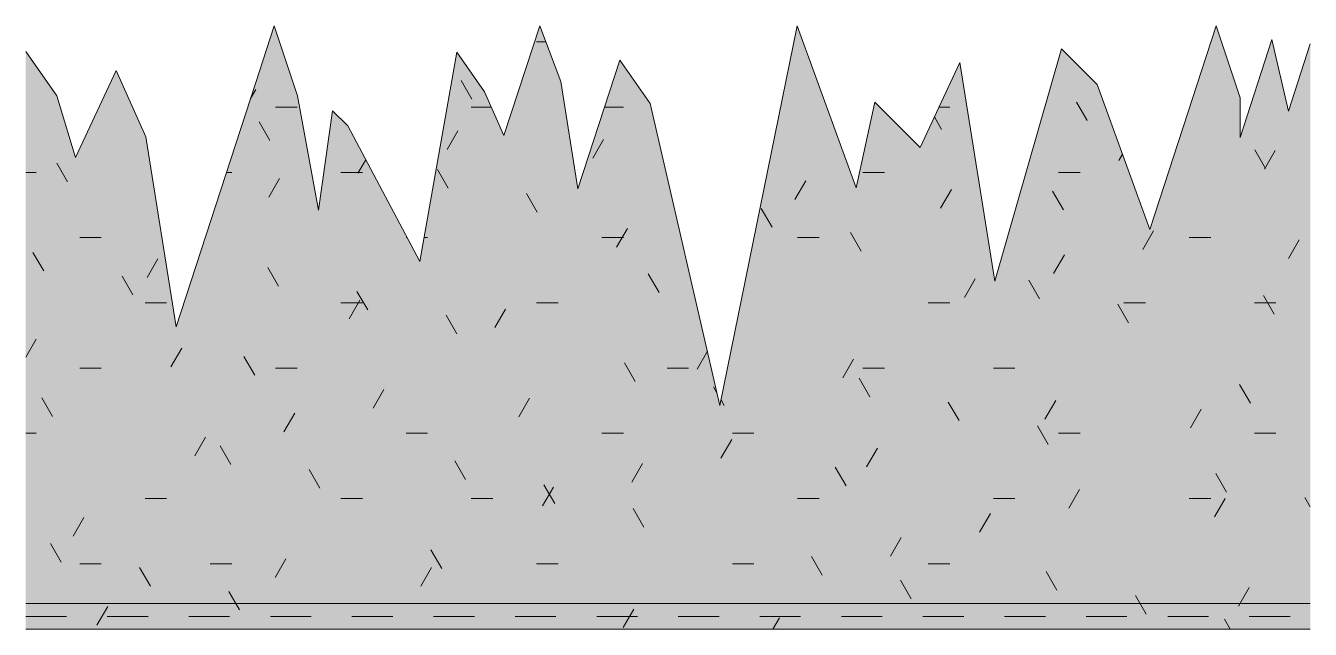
# Model space of a CAD drawing. Header units: metres. Extents: x 0 to 100, y 0 to 47.
import ezdxf

# ---------------------------------------------------------------- set-up
doc = ezdxf.new("R2010")
doc.units = ezdxf.units.M
doc.linetypes.add('Dash', pattern=[6.35, 3.175, -3.175])
doc.layers.add('A-DETL-GENF', color=92, linetype='Continuous', lineweight=18)
doc.layers.add('A-DETL-GENF-HDLN', color=1, linetype='Dash', lineweight=18)

# ---------------------------------------------------------------- blocks, each defined once
blk = doc.blocks.new('47 mossedum - 90 g mossedum s e-765696-00_0 Basismaterialen')
at = {"layer": 'A-DETL-GENF'}
blk.add_hatch(color=256, dxfattribs=at).paths.add_polyline_path([(100, 0), (100, 45.59), (98.3, 40.35), (97.01, 45.92), (94.53, 38.29), (94.53, 41.39), (92.67, 47), (87.51, 31.13), (83.4, 42.42), (80.62, 45.2), (75.44, 27.12), (72.71, 44.14), (69.62, 37.51), (66.09, 41.04), (64.65, 34.37), (60.05, 47), (54.04, 17.42), (48.61, 40.93), (46.24, 44.31), (42.99, 34.29), (41.65, 42.65), (40.01, 47), (37.23, 38.46), (35.72, 41.86), (33.56, 44.94), (30.69, 28.63), (25.07, 39.2), (23.89, 40.38), (22.8, 32.63), (21.17, 41.53), (19.34, 47), (11.72, 23.54), (9.35, 38.34), (7.05, 43.51), (3.89, 36.74), (2.43, 41.53), (0, 44.99), (0, 0)])
at = {"layer": 'A-DETL-GENF', "lineweight": 13}
h = blk.add_hatch(dxfattribs=at)
h.set_pattern_fill('FP_109', color=256, style=0, pattern_type=2)
h.set_pattern_definition([(0, (8584.317, 1219.207), (20.32, 5.08), [1.676, -13.564, 1.676, -13.564, -81.28]), (0, (8584.317, 1219.207), (20.32, 5.08), [-30.48, 1.676, -28.804, 1.676, -13.564, -35.56]), (0, (8584.317, 1219.207), (20.32, 5.08), [-76.2, 1.676, -8.484, 1.676, -23.724]), (120, (8591.937, 1221.747), (-14.559409, 15.0576362), [1.676, -13.564, 1.676, -13.564, -81.28]), (120, (8591.937, 1221.747), (-14.559409, 15.0576362), [-30.48, 1.676, -28.804, 1.676, -13.564, -35.56]), (120, (8591.937, 1221.747), (-14.559409, 15.0576362), [-76.2, 1.676, -8.484, 1.676, -23.724]), (240, (8594.477, 1231.907), (-5.760591, -20.1376362), [1.676, -13.564, 1.676, -13.564, -81.28]), (240, (8594.477, 1231.907), (-5.760591, -20.1376362), [-30.48, 1.676, -28.804, 1.676, -13.564, -35.56]), (240, (8594.477, 1231.907), (-5.760591, -20.1376362), [-76.2, 1.676, -8.484, 1.676, -23.724])])
h.paths.add_polyline_path([(100, 0), (100, 45.59), (98.3, 40.35), (97.01, 45.92), (94.53, 38.29), (94.53, 41.39), (92.67, 47), (87.51, 31.13), (83.4, 42.42), (80.62, 45.2), (75.44, 27.12), (72.71, 44.14), (69.62, 37.51), (66.09, 41.04), (64.65, 34.37), (60.05, 47), (54.04, 17.42), (48.61, 40.93), (46.24, 44.31), (42.99, 34.29), (41.65, 42.65), (40.01, 47), (37.23, 38.46), (35.72, 41.86), (33.56, 44.94), (30.69, 28.63), (25.07, 39.2), (23.89, 40.38), (22.8, 32.63), (21.17, 41.53), (19.34, 47), (11.72, 23.54), (9.35, 38.34), (7.05, 43.51), (3.89, 36.74), (2.43, 41.53), (0, 44.99), (0, 0)])
at = {"layer": 'A-DETL-GENF'}
for p, q in [((19.34, 47), (17.88, 42.49)), ((21.17, 41.53), (19.34, 47)), ((40.01, 47), (37.23, 38.46)), ((41.65, 42.65), (40.01, 47)), ((60.05, 47), (54.04, 17.42)), ((64.65, 34.37), (60.05, 47)), ((92.67, 47), (87.51, 31.13)), ((94.53, 41.39), (92.67, 47)), ((80.62, 45.2), (75.44, 27.12)), ((83.4, 42.42), (80.62, 45.2)), ((97.01, 45.92), (94.53, 38.29)), ((98.3, 40.35), (97.01, 45.92)), ((100, 45.59), (98.3, 40.35)), ((2.43, 41.53), (0, 44.99)), ((33.56, 44.94), (30.69, 28.63)), ((35.72, 41.86), (33.56, 44.94)), ((46.24, 44.31), (42.99, 34.29)), ((48.61, 40.93), (46.24, 44.31)), ((72.71, 44.14), (69.62, 37.51)), ((75.44, 27.12), (72.71, 44.14)), ((7.05, 43.51), (3.89, 36.74)), ((9.35, 38.34), (7.05, 43.51)), ((17.88, 42.49), (11.72, 23.54)), ((42.99, 34.29), (41.65, 42.65)), ((87.51, 31.13), (83.4, 42.42)), ((3.89, 36.74), (2.43, 41.53)), ((22.8, 32.63), (21.17, 41.53)), ((37.23, 38.46), (35.72, 41.86)), ((66.09, 41.04), (64.65, 34.37)), ((69.62, 37.51), (66.09, 41.04)), ((94.53, 38.29), (94.53, 41.39)), ((23.89, 40.38), (22.8, 32.63)), ((25.07, 39.2), (23.89, 40.38)), ((54.04, 17.42), (48.61, 40.93)), ((30.69, 28.63), (25.07, 39.2)), ((11.72, 23.54), (9.35, 38.34)), ((0, 2), (100, 2)), ((0, 0), (100, 0))]:
    blk.add_line(p, q, dxfattribs=at)
at = {"layer": 'A-DETL-GENF-HDLN'}
blk.add_line((0, 1), (100, 1), dxfattribs=at)

msp = doc.modelspace()

# ---------------------------------------------------------------- block references
msp.add_blockref('47 mossedum - 90 g mossedum s e-765696-00_0 Basismaterialen', (0, 0))

doc.saveas('drawing.dxf')
